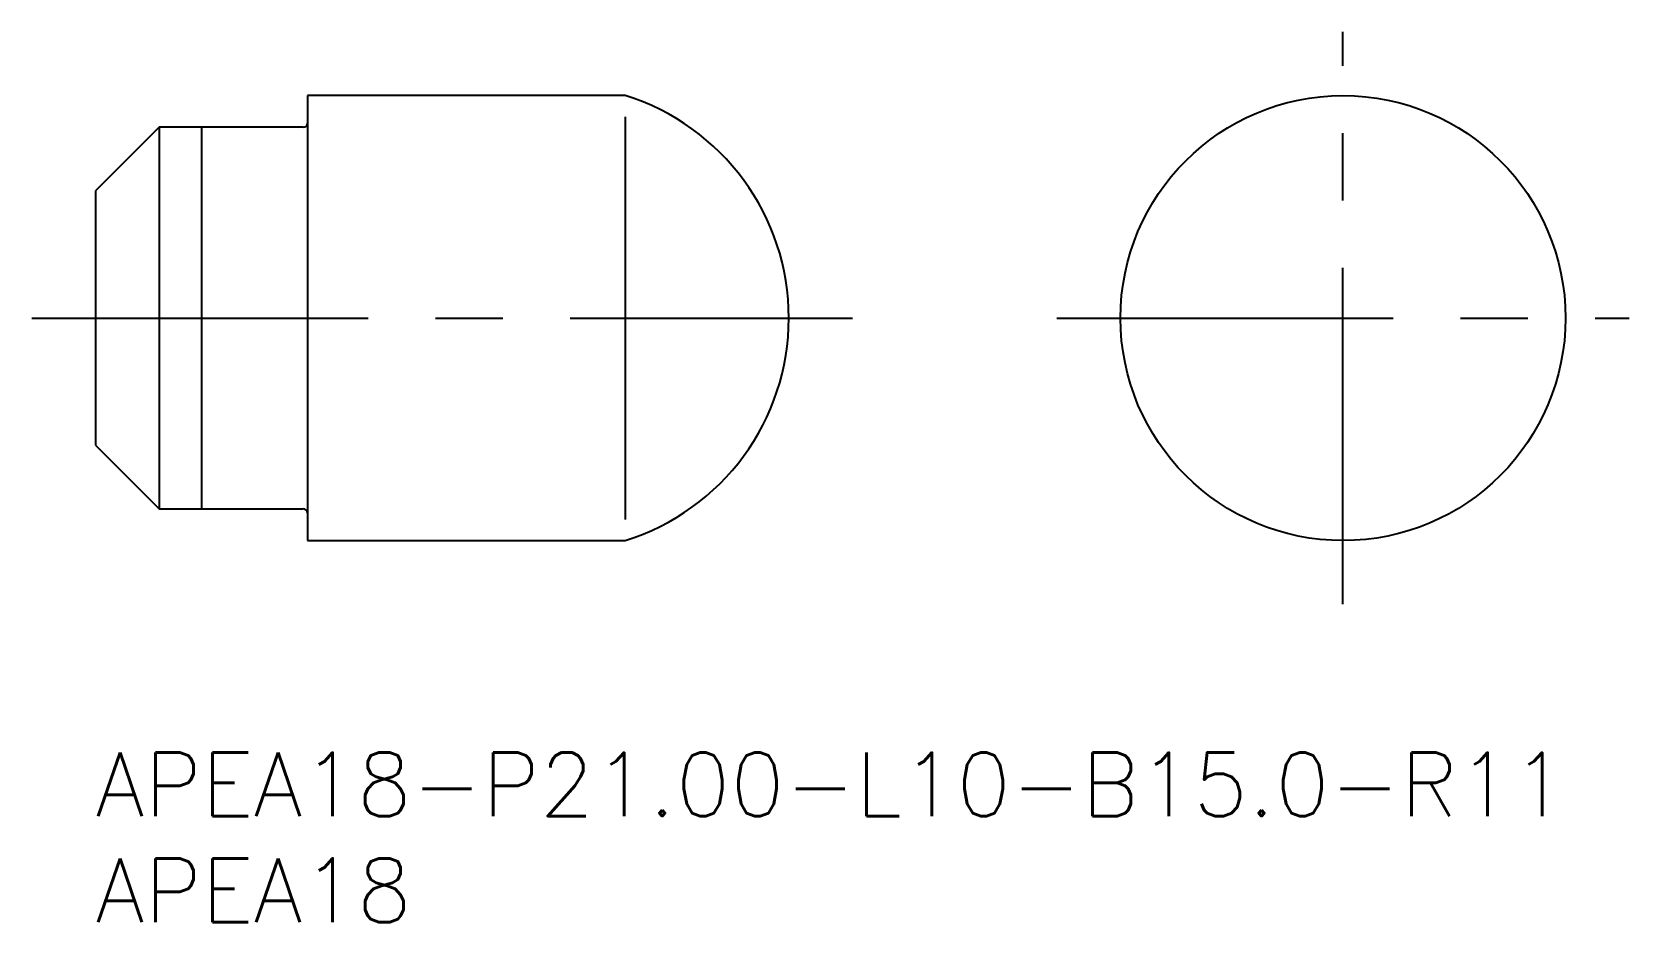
# Model space of a CAD drawing. Extents: x -3 to 72.4, y -8 to 34.
import ezdxf

# ---------------------------------------------------------------- set-up
doc = ezdxf.new("R2010")
doc.units = 0
doc.header["$LTSCALE"] = 0.5
doc.linetypes.add('CENTER', pattern=[50.8, 31.75, -6.35, 6.35, -6.35])
for name, color, linetype in [('MSM_CENTER', 1, 'CENTER'), ('MSM_CONTINUOUS', 7, 'CONTINUOUS'), ('MSM_NARROW', 5, 'CONTINUOUS'), ('MSM_PART_NUMBER', 7, 'CONTINUOUS')]:
    doc.layers.add(name, color=color, linetype=linetype)
doc.styles.get("Standard").update_dxf_attribs({"font": 'txt.shx', "height": 1, "bigfont": 'bigfont.shx'})

# ---------------------------------------------------------------- blocks, each defined once
blk = doc.blocks.new('*U12')
at = {"layer": 'MSM_PART_NUMBER'}
blk.add_text('APEA18-P21.00-L10-B15.0-R11', height=3, dxfattribs=at).set_placement((0, -3))
blk = doc.blocks.new('*U13')
at = {"layer": 'MSM_PART_NUMBER'}
blk.add_text('APEA18', height=3, dxfattribs=at).set_placement((0, -8))

msp = doc.modelspace()

# ---------------------------------------------------------------- linework, layer by layer
at = {"layer": 'MSM_CENTER'}
for p, q in [((58.873, 7), (58.873, 34)), ((-3, 20.5), (35.721, 20.5)), ((45.373, 20.5), (72.373, 20.5))]:
    msp.add_line(p, q, dxfattribs=at)
at = {"layer": 'MSM_CONTINUOUS'}
for p, q in [((25, 31), (10, 31)), ((10, 31), (10, 10)), ((3, 29.5), (0, 26.5)), ((9.8, 29.5), (3, 29.5)), ((3, 29.5), (3, 11.5)), ((0, 26.5), (0, 14.5)), ((0, 14.5), (3, 11.5)), ((3, 11.5), (9.8, 11.5)), ((10, 10), (25, 10))]:
    msp.add_line(p, q, dxfattribs=at)
msp.add_circle((58.873, 20.5), 10.5, dxfattribs=at)
for centre, radius, start, end in [((21.721, 20.5), 11, 287.34144, 72.65856), ((9.8, 29.7), 0.2, 270, 0), ((9.8, 11.3), 0.2, 0, 90)]:
    msp.add_arc(centre, radius, start, end, dxfattribs=at)
at = {"layer": 'MSM_NARROW'}
for p, q in [((5, 29.5), (5, 11.5)), ((25, 30), (25, 11))]:
    msp.add_line(p, q, dxfattribs=at)

# ---------------------------------------------------------------- block references
at = {"layer": 'MSM_CONTINUOUS'}
for name in ['*U12', '*U13']:
    msp.add_blockref(name, (0, 0), dxfattribs=at)

doc.saveas('drawing.dxf')
